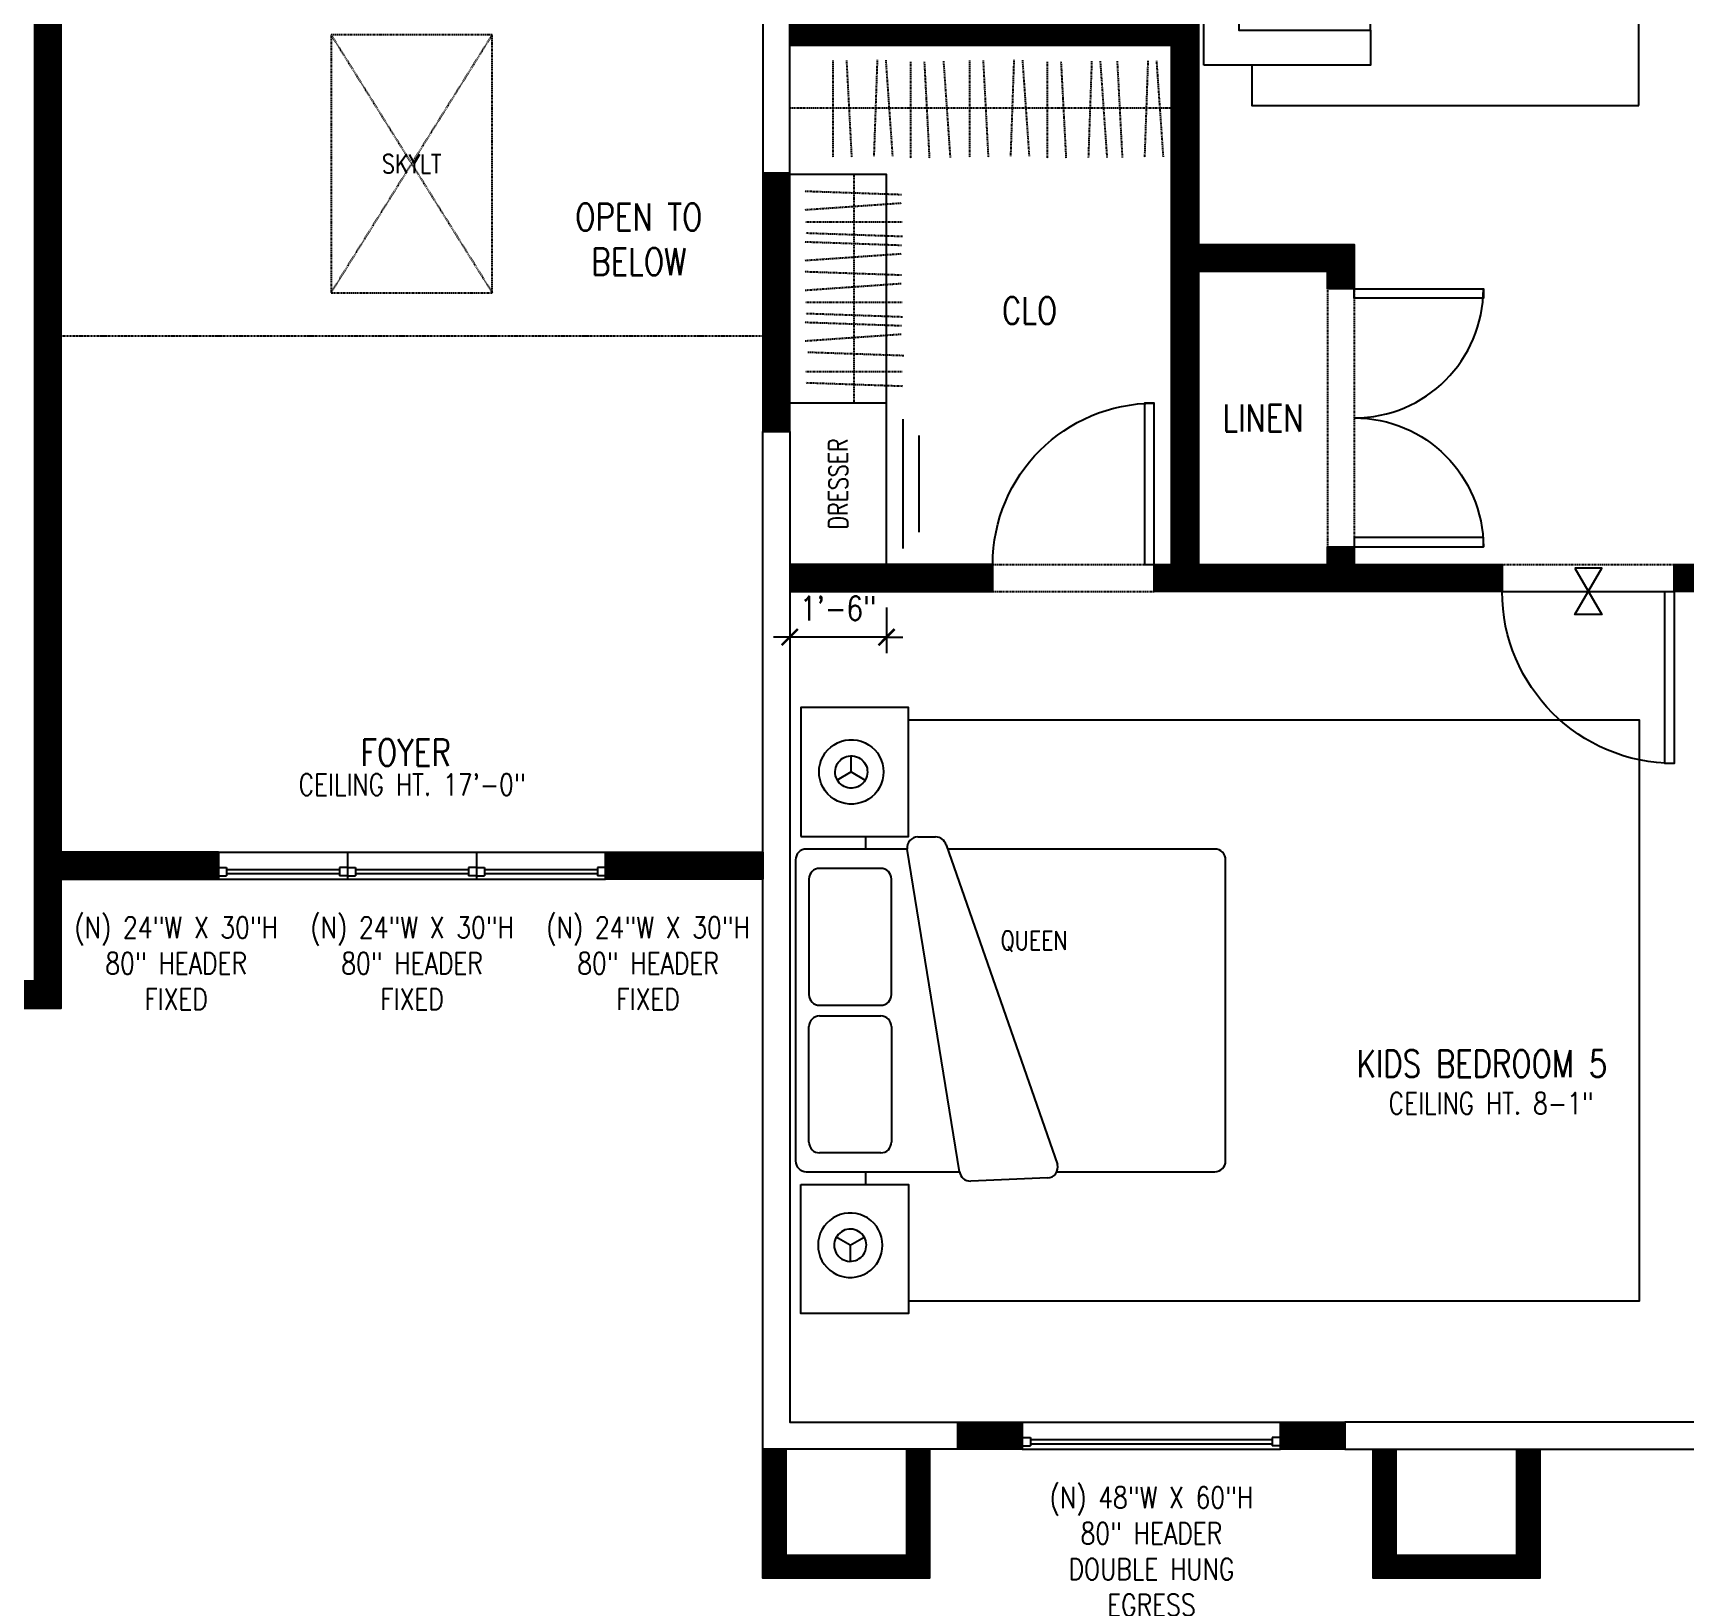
# Model space of a CAD drawing. Header units: inches. Extents: x -1 to 4116, y -71 to 1384.
# Drawn here: x 2941.9 to 3249.2, y 214.2 to 502.4 of the extents above; entities that cross this region are included whole.
import ezdxf
from ezdxf.enums import TextEntityAlignment as Align

# ---------------------------------------------------------------- set-up
doc = ezdxf.new("R2010")
doc.units = ezdxf.units.IN
doc.header["$MEASUREMENT"] = 0
for name, pattern in [('Center 1_4_', [0.53125, 0.25, -0.09375, 0.09375, -0.09375]), ('DASHDOT', [1, 0.5, -0.25, 0, -0.25]), ('HIDDEN2', [0.1875, 0.125, -0.0625])]:
    doc.linetypes.add(name, pattern=pattern)
doc.layers.get('DEFPOINTS').update_dxf_attribs({"color": 92, "lineweight": 15})
for name, color, linetype in [('A-ANNO', 3, 'Continuous'), ('A-ANNO - NEW', 3, 'Continuous'), ('A-ANNO-CLNG-HT-NEW', 2, 'Continuous'), ('A-ANNO-ROOMTAG-NEW', 2, 'Continuous'), ('A-CASE-NEW', 2, 'Continuous'), ('A-CASE-OVER', 1, 'HIDDEN2'), ('A-CLNG-HEAD', 1, 'HIDDEN2'), ('A-CLNG-HEAD NEW', 1, 'HIDDEN2'), ('A-DIM-CONS', 2, 'Continuous'), ('A-DOOR-NEW', 2, 'Continuous'), ('A-FLOR-ABOVE', 1, 'DASHDOT'), ('A-FLOR-SILL', 8, 'Continuous'), ('A-FURN', 8, 'Continuous'), ('A-GLAZ', 1, 'Continuous'), ('A-WALL-EXIST', 4, 'Continuous'), ('A-WALL-HTCH-F', 252, 'Continuous'), ('A-WALL-NEW', 4, 'Continuous')]:
    doc.layers.add(name, color=color, linetype=linetype)
doc.styles.add('ccTXT', font='ROMANS.shx', dxfattribs={"width": 0.8})
doc.dimstyles.new('DIM48$0', dxfattribs={"dimscale": 48, "dimtxt": 0.09375, "dimasz": 0.0625, "dimexe": 0.0625, "dimexo": 0.0625, "dimgap": 0.0625, "dimtad": 0, "dimdec": 8, "dimrnd": 0.125, "dimzin": 3, "dimdsep": 46, "dimlunit": 4, "dimtxsty": 'ccTXT', "dimblk": 'ARCHTICK', "dimblk1": 'ARCHTICK', "dimblk2": 'ARCHTICK', "dimsah": 1, "dimcen": 0.09375, "dimdle": 0.0625, "dimclrd": 2, "dimclre": 1, "dimclrt": 256, "dimadec": 0, "dimazin": 0, "dimtfac": 0.6, "dimtdec": 4, "dimtix": 1, "dimtmove": 2, "dimatfit": 3, "dimldrblk": 'ARCHTICK', "dimfxl": 1, "dimtvp": 1, "dimfrac": 2, "dimtolj": 1, "dimtzin": 0, "dimarcsym": 0})

# ---------------------------------------------------------------- blocks, each defined once
blk = doc.blocks.new('*U116')
for p, q in [((0, 5), (48, 5)), ((0, 5), (48, 5)), ((0, 2.875), (0, 4.375)), ((0, 4.375), (1.5, 4.375)), ((1.5, 2.875), (1.5, 4.375)), ((1.5, 4), (46.5, 4)), ((1.5, 3.25), (46.5, 3.25)), ((46.5, 2.875), (46.5, 4.375)), ((48, 4.375), (46.5, 4.375)), ((48, 2.875), (48, 4.375)), ((0, 2.875), (1.5, 2.875)), ((48, 2.875), (46.5, 2.875))]:
    blk.add_line(p, q)
at = {"flags": 128}
for points in [[(0, 0), (0, 5), (0, 5), (0, 5)], [(48, 0), (48, 5), (48, 5), (48, 5)]]:
    blk.add_lwpolyline(points, dxfattribs=at)
at = {"layer": 'A-FLOR-SILL'}
blk.add_line((0, 0), (48, 0), dxfattribs=at)
at = {"layer": 'A-GLAZ', "color": 8}
blk.add_line((0, 0), (48, 0), dxfattribs=at)
blk = doc.blocks.new('*U360')
blk.add_lwpolyline([(-72, -54), (72, -54), (72, 54), (-72, 54)], close=True)
blk = doc.blocks.new('*U361')
blk.add_wipeout([(0, 0), (0, -20), (24, -20), (24, 0)])
blk.add_lwpolyline([(0, 0), (0, -20), (24, -20), (24, 0)], close=True)
blk = doc.blocks.new('*U366')
blk.add_wipeout([(0, 0), (0, -20), (24, -20), (24, 0)])
blk.add_lwpolyline([(0, 0), (0, -20), (24, -20), (24, 0)], close=True)
blk = doc.blocks.new('*U138')
blk.add_wipeout([(6, 0), (5.95, 0.75), (5.81, 1.49), (5.58, 2.21), (5.26, 2.89), (4.85, 3.53), (4.37, 4.11), (3.82, 4.62), (3.21, 5.07), (2.55, 5.43), (1.85, 5.71), (1.12, 5.89), (0.38, 5.99), (-0.38, 5.99), (-1.12, 5.89), (-1.85, 5.71), (-2.55, 5.43), (-3.21, 5.07), (-3.82, 4.62), (-4.37, 4.11), (-4.85, 3.53), (-5.26, 2.89), (-5.58, 2.21), (-5.81, 1.49), (-5.95, 0.75), (-6, 0), (-5.95, -0.75), (-5.81, -1.49), (-5.58, -2.21), (-5.26, -2.89), (-4.85, -3.53), (-4.37, -4.11), (-3.82, -4.62), (-3.21, -5.07), (-2.55, -5.43), (-1.85, -5.71), (-1.12, -5.89), (-0.38, -5.99), (0.38, -5.99), (1.12, -5.89), (1.85, -5.71), (2.55, -5.43), (3.21, -5.07), (3.82, -4.62), (4.37, -4.11), (4.85, -3.53), (5.26, -2.89), (5.58, -2.21), (5.81, -1.49), (5.95, -0.75)])
at = {"color": 0}
for q in [(-2.6, 1.5), (2.6, 1.5), (0, -3)]:
    blk.add_line((0, 0), q, dxfattribs=at)
for points in [[(6, 0), (5.95, 0.75), (5.81, 1.49), (5.58, 2.21), (5.26, 2.89), (4.85, 3.53), (4.37, 4.11), (3.82, 4.62), (3.21, 5.07), (2.55, 5.43), (1.85, 5.71), (1.12, 5.89), (0.38, 5.99), (-0.38, 5.99), (-1.12, 5.89), (-1.85, 5.71), (-2.55, 5.43), (-3.21, 5.07), (-3.82, 4.62), (-4.37, 4.11), (-4.85, 3.53), (-5.26, 2.89), (-5.58, 2.21), (-5.81, 1.49), (-5.95, 0.75), (-6, 0), (-5.95, -0.75), (-5.81, -1.49), (-5.58, -2.21), (-5.26, -2.89), (-4.85, -3.53), (-4.37, -4.11), (-3.82, -4.62), (-3.21, -5.07), (-2.55, -5.43), (-1.85, -5.71), (-1.12, -5.89), (-0.38, -5.99), (0.38, -5.99), (1.12, -5.89), (1.85, -5.71), (2.55, -5.43), (3.21, -5.07), (3.82, -4.62), (4.37, -4.11), (4.85, -3.53), (5.26, -2.89), (5.58, -2.21), (5.81, -1.49), (5.95, -0.75)], [(2.6, 1.5), (2.39, 1.81), (2.14, 2.1), (1.86, 2.35), (1.55, 2.57), (1.22, 2.74), (0.87, 2.87), (0.5, 2.96), (0.13, 3), (-0.25, 2.99), (-0.62, 2.93), (-0.99, 2.83), (-1.33, 2.69), (-1.66, 2.5), (-1.96, 2.27), (-2.23, 2.01), (-2.46, 1.71), (-2.66, 1.39), (-2.81, 1.05), (-2.92, 0.69), (-2.98, 0.31), (-3, -0.06), (-2.97, -0.44), (-2.89, -0.81), (-2.77, -1.16), (-2.6, -1.5), (-2.39, -1.81), (-2.14, -2.1), (-1.86, -2.35), (-1.55, -2.57), (-1.22, -2.74), (-0.87, -2.87), (-0.5, -2.96), (-0.13, -3), (0.25, -2.99), (0.62, -2.93), (0.99, -2.83), (1.33, -2.69), (1.66, -2.5), (1.96, -2.27), (2.23, -2.01), (2.46, -1.71), (2.66, -1.39), (2.81, -1.05), (2.92, -0.69), (2.98, -0.31), (3, 0.06), (2.97, 0.44), (2.89, 0.81), (2.77, 1.16)]]:
    blk.add_lwpolyline(points, close=True)
blk = doc.blocks.new('*U369')
for p, q in [((-24.49, -2.49), (-3.02, -2.49)), ((24.42, -2.49), (2.95, -2.49)), ((-26.49, -15.85), (-26.49, -4.49)), ((-1.02, -4.49), (-1.02, -15.85)), ((0.95, -4.49), (0.95, -15.85)), ((26.42, -15.85), (26.42, -4.49)), ((-3.02, -17.85), (-24.49, -17.85)), ((2.95, -17.85), (24.42, -17.85)), ((-30, -30.52), (30, -20.77)), ((32.26, -22.75), (32.26, -26.06)), ((30.77, -27.99), (-28.64, -48.72)), ((-31.16, -46.87), (-31.74, -32.58))]:
    blk.add_line(p, q)
for points in [[(30, -20.77), (30, -2, 0.414214), (28, 0), (-28, 0, 0.414214), (-30, -2), (-30, -30.52)], [(-30, -48.61), (-30, -78, 0.414214), (-28, -80), (28, -80, 0.414214), (30, -78), (30, -28.2)]]:
    blk.add_lwpolyline(points, format="xyb")
for centre, start, end in [((-24.49, -4.49), 90, 180), ((-3.02, -4.49), 0, 90), ((2.95, -4.49), 90, 180), ((24.42, -4.49), 0, 90), ((-24.49, -15.85), 180, 270), ((-3.02, -15.85), 270, 0), ((2.95, -15.85), 180, 270), ((24.42, -15.85), 270, 0), ((30.26, -22.75), 0, 97.3662), ((30.26, -26.06), 285, 0), ((-29.74, -32.5), 97.3662, 182.3352), ((-29.16, -46.79), 182.3352, 285)]:
    blk.add_arc(centre, 2, start, end)
blk = doc.blocks.new('*U365')
at = {"linetype": 'ByBlock'}
blk.add_lwpolyline([(0, 0), (0, 30), (1.75, 30), (1.75, 0)], close=True, dxfattribs=at)
blk.add_arc((0, 0), 30, 0, 90, dxfattribs=at)
blk = doc.blocks.new('*U377')
at = {"linetype": 'ByBlock'}
blk.add_lwpolyline([(0, 0), (0, -32), (1.75, -32), (1.75, 0)], close=True, dxfattribs=at)
blk.add_arc((0, 0), 32, 270, 0, dxfattribs=at)
blk = doc.blocks.new('*U53')
at = {"layer": 'A-FLOR-SILL'}
blk.add_line((-16, 0), (16, 0), dxfattribs=at)
blk.add_lwpolyline([(-2.51, 4.32), (2.51, -4.32), (-2.51, -4.32), (2.51, 4.32)], close=True, dxfattribs=at)
blk = doc.blocks.new('*U373')
at = {"linetype": 'ByBlock'}
blk.add_lwpolyline([(0, 0), (0, 24), (1.75, 24), (1.75, 0)], close=True, dxfattribs=at)
blk.add_arc((0, 0), 24, 0, 90, dxfattribs=at)
blk = doc.blocks.new('*U374')
at = {"linetype": 'ByBlock'}
blk.add_lwpolyline([(0, 0), (0, 24), (1.75, 24), (1.75, 0)], close=True, dxfattribs=at)
blk.add_arc((0, 0), 24, 0, 90, dxfattribs=at)
blk = doc.blocks.new('*U378')
blk.add_lwpolyline([(-54, -36), (54, -36), (54, 36), (-54, 36)], close=True)
blk = doc.blocks.new('*U320')
at = {"color": 6}
blk.add_wipeout([(0, 93), (0, 0), (31, 0), (31, 93)], dxfattribs=at)
for points in [[(0, 93), (0, 62), (6.5, 62), (6.5, 86.5), (31, 86.5), (31, 93), (0, 93)], [(0, 0), (0, 31), (6.5, 31), (6.5, 6.5), (31, 6.5), (31, 0), (0, 0)]]:
    blk.add_lwpolyline(points)
for points in [[(6.5, 86.5), (31, 86.5), (31, 62), (6.5, 62)], [(6.5, 62), (6.5, 31), (0, 31), (0, 62)], [(6.5, 62), (6.5, 31), (31, 31), (31, 62)], [(6.5, 6.5), (31, 6.5), (31, 31), (6.5, 31)]]:
    blk.add_lwpolyline(points, close=True)
blk = doc.blocks.new('*U334')
for p, q in [((0, 5), (24, 5)), ((0, 5), (24, 5)), ((0, 2.875), (0, 4.375)), ((0, 4.375), (1.5, 4.375)), ((1.5, 2.875), (1.5, 4.375)), ((1.5, 4), (22.5, 4)), ((1.5, 3.25), (22.5, 3.25)), ((22.5, 2.875), (22.5, 4.375)), ((24, 4.375), (22.5, 4.375)), ((24, 2.875), (24, 4.375)), ((0, 2.875), (1.5, 2.875)), ((24, 2.875), (22.5, 2.875))]:
    blk.add_line(p, q)
at = {"flags": 128}
for points in [[(0, 0), (0, 5), (0, 5), (0, 5)], [(24, 0), (24, 5), (24, 5), (24, 5)]]:
    blk.add_lwpolyline(points, dxfattribs=at)
at = {"layer": 'A-FLOR-SILL'}
blk.add_line((0, 0), (24, 0), dxfattribs=at)
at = {"layer": 'A-GLAZ', "color": 8}
blk.add_line((0, 0), (24, 0), dxfattribs=at)
blk = doc.blocks.new('_ArchTick')
at = {"color": 0, "linetype": 'ByBlock', "const_width": 0.15}
blk.add_lwpolyline([(-0.5, -0.5), (0.5, 0.5)], dxfattribs=at)
blk = doc.blocks.new('*D586')
at = {"layer": 'A-DIM-CONS', "color": 1, "lineweight": -2, "transparency": 16777216}
blk.add_line((3100.66, 395.62), (3100.66, 387.1), dxfattribs=at)
at = {"layer": 'A-DIM-CONS', "color": 2, "lineweight": -2, "transparency": 16777216}
for p, q in [((3082.66, 390.1), (3079.66, 390.1)), ((3100.66, 390.1), (3082.66, 390.1)), ((3100.66, 390.1), (3103.66, 390.1))]:
    blk.add_line(p, q, dxfattribs=at)
at = {"layer": 'DEFPOINTS', "color": 0, "transparency": 16777216}
for p in [(3100.66, 398.62), (3082.66, 390.1), (3082.66, 390.1)]:
    blk.add_point(p, dxfattribs=at)
at = {"layer": 'A-DIM-CONS', "color": 2, "lineweight": -2, "transparency": 16777216, "xscale": 3, "yscale": 3, "zscale": 3}
blk.add_blockref('_ArchTick', (3082.66, 390.1), dxfattribs=at)
at = {"layer": 'A-DIM-CONS', "color": 2, "lineweight": -2, "transparency": 16777216, "xscale": 3, "yscale": 3, "zscale": 3, "rotation": 180}
blk.add_blockref('_ArchTick', (3100.66, 390.1), dxfattribs=at)
at = {"layer": 'A-DIM-CONS', "transparency": 16777216, "insert": (3091.66, 395.46), "char_height": 4.5, "attachment_point": 5, "style": 'ccTXT'}
blk.add_mtext('\\A1;1\'-6"', dxfattribs=at)

msp = doc.modelspace()

# ---------------------------------------------------------------- hatches: boundary and pattern name
at = {"layer": 'A-WALL-HTCH-F'}
h = msp.add_hatch(dxfattribs=at)
h.set_pattern_fill('ANSI31', color=256)
h.set_pattern_definition([(45, (0.0164, 0.01056), (-0.0883883476, 0.0883883476), [])])
h.paths.add_polyline_path([(3353.15798868, 315.11544828), (3332.85798868, 315.11544828), (3332.15798868, 315.11544828), (3332.15798868, 419.11544828), (3361.2557944, 419.11544828), (3361.25628446, 424.11544826), (3322.15847874, 424.11864163), (3322.15798868, 419.11544828), (3327.15798868, 419.11544828), (3327.15798868, 315.11544828), (3257.15798868, 315.11544828), (3257.15798868, 398.61544828), (3275.15798868, 398.61544828), (3275.15798868, 419.11544828), (3292.15798868, 419.11544828), (3292.15798868, 424.12109193), (3275.15798868, 424.12248043), (3275.15798868, 429.11544828), (3270.17624421, 429.11544828), (3270.14717782, 403.62288793), (3256.15798868, 403.61544828), (3247.15798868, 403.61544828), (3247.15798868, 398.61544828), (3252.15798868, 398.61544828), (3252.15798868, 310.11544828), (3252.15798868, 277.36544828), (3257.15798868, 277.36544828), (3257.15798868, 310.11544828), (3398.15798868, 310.11544828), (3398.15798868, 315.11544828), (3377.15798868, 315.11544828), (3377.15804794, 311.11544828), (3353.15804794, 311.11544828)])
h.paths.add_polyline_path([(3082.65798868, 398.61544828), (3120.40798868, 398.61544828), (3120.40798868, 403.61544828), (3082.65798868, 403.61544828)], flags=17)
h.paths.add_polyline_path([(3082.65798868, 476.36544828), (3077.65798868, 476.36544828), (3077.65798868, 428.36544828), (3082.65798868, 428.36544828)])
h.paths.add_polyline_path([(3158.65798868, 463.11544828), (3187.65798868, 463.11544828), (3187.65798868, 454.86544828), (3182.65798868, 454.86544828), (3182.65798868, 458.11544828), (3158.65798868, 458.11544828), (3158.65798868, 403.61544828), (3182.65798868, 403.61544828), (3182.65798868, 406.86544828), (3187.65798868, 406.86544828), (3187.65798868, 403.61544828), (3215.15798868, 403.61544828), (3215.15798868, 398.61544828), (3150.40798868, 398.61544828), (3150.40798868, 403.61544828), (3153.65798868, 403.61544828), (3153.65798868, 500.11544828), (3082.65798868, 500.11544828), (3082.65798868, 505.11544828), (3158.65798868, 505.11544828)])
h.paths.add_polyline_path([(3366.90798868, 239.11544828), (3350.65798868, 239.11544828), (3350.65798868, 244.11544828), (3366.90798868, 244.11544828)])
h.paths.add_polyline_path([(3185.90798868, 239.11544828), (3173.90798868, 239.11544828), (3173.90798868, 244.11544828), (3185.90798868, 244.11544828)])
h.paths.add_polyline_path([(3125.90798868, 239.11544828), (3113.90798868, 239.11544828), (3113.90798868, 244.11544828), (3125.90798868, 244.11544828)])
h.paths.add_polyline_path([(3108.65798868, 239.11544828), (3108.65798868, 215.11544828), (3077.65798868, 215.11544828), (3077.65798868, 239.11544828), (3081.90798868, 239.11544828), (3081.90798868, 219.36544828), (3104.40798868, 219.36544828), (3104.40798868, 239.11544828)])
h.paths.add_polyline_path([(3222.15798868, 239.11544828), (3222.15798868, 215.11544828), (3191.15798868, 215.11544828), (3191.15798868, 239.11544828), (3195.40798868, 239.11544828), (3195.40798868, 219.36544828), (3217.90798868, 219.36544828), (3217.90798868, 239.11544828)])
h.paths.add_polyline_path([(3398.15798868, 425.86544828), (3403.15798868, 425.86544828), (3403.15798868, 473.36544828), (3398.15798868, 473.36544828)])
h.paths.add_polyline_path([(3398.15798868, 587.36544828), (3270.15798868, 587.36544828), (3270.15798868, 625.36544828), (3275.15798868, 625.36544828), (3275.15798868, 592.36544828), (3398.15798868, 592.36544828)])
h.paths.add_polyline_path([(3354.90798868, 707.86544828), (3318.90798868, 707.86544828), (3318.90798868, 702.86544828), (3354.90798868, 702.86544828)])
h.paths.add_polyline_path([(3398.15798868, 419.11544828), (3393.15798868, 419.11544828), (3393.15798868, 424.11544828), (3398.15798868, 424.11544828)], flags=17)
h.paths.add_polyline_path([(3398.15798868, 707.86544828), (3403.15798868, 707.86544828), (3403.15798868, 734.36544828), (3398.15798868, 734.36544828)])
h.paths.add_polyline_path([(3398.15798868, 782.36544828), (3403.15798868, 782.36544828), (3403.15798868, 926.36544828), (3398.15798868, 926.36544828)])
h.paths.add_polyline_path([(3403.15798868, 974.36544828), (3403.15798868, 1006.61544828), (3360.40798868, 1006.61544828), (3360.40798868, 1001.61544828), (3398.15798868, 1001.61544828), (3398.15798868, 974.36544828)])
h.paths.add_polyline_path([(3288.40798868, 1006.61544828), (3312.40798868, 1006.61544828), (3312.40798868, 1001.61544828), (3288.40798868, 1001.61544828)])
h.paths.add_polyline_path([(3168.40798868, 1006.61544828), (3192.40798868, 1006.61544828), (3192.40798868, 1001.61544828), (3168.40798868, 1001.61544828)])
h.paths.add_polyline_path([(3120.40798868, 1006.61544828), (3120.40798868, 1001.61544828), (3082.65798868, 1001.61544828), (3082.65798868, 706.36544828), (3077.65798868, 706.36544828), (3077.65798868, 819.61544828), (2952.65798868, 819.61544828), (2952.65798868, 780.11544828), (2951.40798868, 780.11544828), (2951.40798868, 816.36544828), (2948.90798868, 816.36544828), (2948.90798868, 780.11544828), (2947.65798868, 780.11544828), (2947.65798868, 867.36544828), (2948.90798868, 867.36544828), (2948.90798868, 831.11544828), (2951.40798868, 831.11544828), (2951.40798868, 867.36544828), (2952.65798868, 867.36544828), (2952.65798868, 824.61544828), (3077.65798868, 824.61544828), (3077.65798868, 909.61544828), (3028.40798868, 909.61544828), (3028.40798868, 914.61544828), (3077.65798868, 914.61544828), (3077.65798868, 1006.61544828)])
h.paths.add_polyline_path([(3077.65798868, 677.61544828), (2941.40798868, 677.61544828), (2941.40798868, 682.61544828), (2947.65798868, 682.61544828), (2947.65798868, 744.11544828), (2952.65798868, 744.11544828), (2952.65798868, 682.61544828), (3077.65798868, 682.61544828)])
h.paths.add_polyline_path([(3048.40798868, 350.11544828), (3077.65798868, 350.11544828), (3077.65798868, 345.11544828), (3048.40798868, 345.11544828)])
h.paths.add_polyline_path([(2922.40798868, 326.11544828), (2922.40798868, 321.11544828), (2947.15798868, 321.11544828), (2947.15798868, 345.11544828), (2976.40798868, 345.11544828), (2976.40798868, 350.11544828), (2947.15798868, 350.11544828), (2947.15798868, 550.11544828), (2938.90798868, 550.11544828), (2938.90798868, 545.11544828), (2942.15798868, 545.11544828), (2942.15798868, 326.11544828)])
h.paths.add_polyline_path([(2750.65798868, 614.36533057), (2750.65798868, 577.61544828), (2753.65798868, 577.61544828), (2753.65798868, 572.61544828), (2750.65798868, 572.61544828), (2750.65798868, 560.36544828), (2745.65798868, 560.36544828), (2745.65798868, 614.36533057)])
h.paths.add_polyline_path([(2745.65798868, 662.36533057), (2745.65798868, 709.61544828), (2750.65798868, 709.61544828), (2750.65798868, 704.11544828), (2792.90798868, 704.11544828), (2792.90798868, 699.11544828), (2750.65798868, 699.11544828), (2750.65798868, 662.36533057)])
h.paths.add_polyline_path([(2745.65798868, 755.86544828), (2745.65798868, 733.61544828), (2750.65798868, 733.61544828), (2750.65798868, 739.11544828), (2826.15798868, 739.11544828), (2826.15798868, 704.11544828), (2822.90798868, 704.11544828), (2822.90798868, 699.11544828), (2834.40798868, 699.11544828), (2834.40798868, 704.11544828), (2831.15798868, 704.11544828), (2831.15798868, 744.11544828), (2750.65798868, 744.11544828), (2750.65798868, 755.86544828)])
h.paths.add_polyline_path([(2750.65798868, 873.86544828), (2745.65798868, 873.86544828), (2745.65798868, 779.86544828), (2750.65798868, 779.86544828)])
h.paths.add_polyline_path([(2860.40798868, 914.61856261), (2872.40798868, 914.61856261), (2872.40798868, 909.61544828), (2860.40798868, 909.61544828)])
h.paths.add_polyline_path([(2750.65798868, 897.86544828), (2745.65798868, 897.86544828), (2745.65798868, 914.61544828), (2788.40798868, 914.61544828), (2788.40798868, 909.61544828), (2750.65798868, 909.61544828)])
h.paths.add_polyline_path([(2956.40798868, 914.61544828), (2956.40798868, 909.61544828), (2952.65798868, 909.61544828), (2952.65798868, 902.61544828), (2947.65798868, 902.61544828), (2947.65798868, 909.61544828), (2944.40798868, 909.61544828), (2944.40798868, 914.61544828)])
h.paths.add_polyline_path([(2874.40798868, 326.11544828), (2870.40798868, 326.11544828), (2870.40798868, 321.11544828), (2874.40798868, 321.11544828)])
h.paths.add_polyline_path([(2818.40798868, 326.11544828), (2822.40798868, 326.11544828), (2822.40798868, 321.11544828), (2818.40798868, 321.11544828)])

# ---------------------------------------------------------------- linework, layer by layer
at = {"layer": 'A-CASE-NEW'}
for p, q in [((3103.65798868, 430.61544828, 0.27330226), (3103.65798868, 406.61544828, 0.27330226)), ((3106.65798868, 427.61544828, 0.27330226), (3106.65798868, 409.61544828, 0.27330226))]:
    msp.add_line(p, q, dxfattribs=at)
at = {"layer": 'A-CASE-NEW', "elevation": 0.27330226}
for points in [[(3100.65798868, 433.61544828), (3100.65798868, 476.11544828), (3082.65798868, 476.11544828)], [(3100.65798868, 403.61544828), (3100.65798868, 433.61544828), (3082.65798868, 433.61544828)]]:
    msp.add_lwpolyline(points, dxfattribs=at)
at = {"layer": 'A-CASE-OVER'}
for p, q in [((3090.67381277, 497.3341381, 0.27330226), (3090.67381277, 479.3341381, 0.27330226)), ((3093.20278917, 497.32180392, 0.27330226), (3094.14483638, 479.34647229, 0.27330226)), ((3098.91747702, 497.42977996, 0.27330226), (3098.28928608, 479.44074508, 0.27330226)), ((3100.50454968, 497.40100478, 0.27330226), (3101.76016621, 479.44485188, 0.27330226)), ((3105.14229499, 497.11544828, 0.27330226), (3105.14229499, 479.11544828, 0.27330226)), ((3107.67127138, 497.1031141, 0.27330226), (3108.6133186, 479.12778247, 0.27330226)), ((3111.24030648, 497.18231496, 0.27330226), (3112.49592301, 479.22616206, 0.27330226)), ((3116.09344689, 497.3341381, 0.27330226), (3116.09344689, 479.3341381, 0.27330226)), ((3118.62242329, 497.32180392, 0.27330226), (3119.5644705, 479.34647229, 0.27330226)), ((3124.33711114, 497.42977996, 0.27330226), (3123.7089202, 479.44074508, 0.27330226)), ((3125.9241838, 497.40100478, 0.27330226), (3127.17980033, 479.44485188, 0.27330226)), ((3130.56192911, 497.11544828, 0.27330226), (3130.56192911, 479.11544828, 0.27330226)), ((3133.0909055, 497.1031141, 0.27330226), (3134.03295272, 479.12778247, 0.27330226)), ((3138.80559336, 497.21109014, 0.27330226), (3138.17740242, 479.22205526, 0.27330226)), ((3140.39266602, 497.18231496, 0.27330226), (3141.64828254, 479.22616206, 0.27330226)), ((3143.54945067, 497.19190432, 0.27330226), (3144.49149789, 479.2165727, 0.27330226)), ((3149.26413853, 497.29988037, 0.27330226), (3148.63594759, 479.31084548, 0.27330226)), ((3150.85121119, 497.27110519, 0.27330226), (3152.10682771, 479.31495229, 0.27330226)), ((3153.65798868, 488.44539711, 0.27330226), (3082.65798868, 488.44539711, 0.27330226)), ((3094.65798868, 433.61544828, 0.27330226), (3094.65798868, 476.11544828, 0.27330226)), ((3103.41564196, 472.36217317, 0.27330226), (3085.42660707, 472.99036411, 0.27330226)), ((3103.38686678, 470.77510051, 0.27330226), (3085.43071388, 469.51948399, 0.27330226)), ((3103.53868992, 467.26382421, 0.27330226), (3085.53868992, 467.26382421, 0.27330226)), ((3103.63433178, 464.58230143, 0.27330226), (3085.64529689, 465.21049237, 0.27330226)), ((3103.41564196, 462.93890091, 0.27330226), (3085.42660707, 463.56709185, 0.27330226)), ((3103.38686678, 461.35182825, 0.27330226), (3085.43071388, 460.09621172, 0.27330226)), ((3103.41564196, 457.40270455, 0.27330226), (3085.42660707, 458.03089549, 0.27330226)), ((3103.38686678, 455.81563189, 0.27330226), (3085.43071388, 454.56001536, 0.27330226)), ((3103.53868992, 452.30435559, 0.27330226), (3085.53868992, 452.30435559, 0.27330226)), ((3103.41564196, 447.97943228, 0.27330226), (3085.42660707, 448.60762322, 0.27330226)), ((3103.63433178, 449.6228328, 0.27330226), (3085.64529689, 450.25102374, 0.27330226)), ((3103.38686678, 446.39235962, 0.27330226), (3085.43071388, 445.13674309, 0.27330226)), ((3103.88937028, 442.42669296, 0.27330226), (3085.9003354, 443.0548839, 0.27330226)), ((3103.53868992, 439.42205524, 0.27330226), (3085.53868992, 439.42205524, 0.27330226)), ((3103.63433178, 436.74053245, 0.27330226), (3085.64529689, 437.3687234, 0.27330226))]:
    msp.add_line(p, q, dxfattribs=at)
at = {"layer": 'A-CLNG-HEAD'}
for p, q in [((3182.65798868, 454.86544828, 0.27330226), (3182.65798868, 406.86544828, 0.27330226)), ((3187.65798868, 454.86544828, 0.27330226), (3187.65798868, 406.86544828, 0.27330226)), ((3120.40798868, 403.61544828, 0.27330226), (3150.40798868, 403.61544828, 0.27330226)), ((3215.15798868, 403.61544828, 0.27330226), (3247.15798868, 403.61544828, 0.27330226)), ((3120.40798868, 398.61544828, 0.27330226), (3150.40798868, 398.61544828, 0.27330226)), ((3215.15798868, 398.61544828, 0.27330226), (3247.15798868, 398.61544828, 0.27330226))]:
    msp.add_line(p, q, dxfattribs=at)
at = {"layer": 'A-CLNG-HEAD NEW'}
for p, q in [((2997.32798868, 502.11544828, 0.27330226), (3027.32798868, 454.11544828, 0.27330226)), ((2997.32798868, 454.11544828, 0.27330226), (3027.32798868, 502.11544828, 0.27330226))]:
    msp.add_line(p, q, dxfattribs=at)
at = {"layer": 'A-CLNG-HEAD NEW', "elevation": 0.27330226}
msp.add_lwpolyline([(2997.32798868, 454.11544828), (3027.32798868, 454.11544828), (3027.32798868, 502.11544828), (2997.32798868, 502.11544828)], close=True, dxfattribs=at)
at = {"layer": 'A-FLOR-ABOVE', "color": 2, "linetype": 'Center 1_4_'}
msp.add_line((2947.15798868, 446.11544828, 0.27330226), (3077.65798868, 446.11544828, 0.27330226), dxfattribs=at)
at = {"layer": 'A-WALL-EXIST', "elevation": 0.27330226}
for points in [[(3077.65798868, 476.36544828), (3082.65798868, 476.36544828), (3082.65798868, 505.11544828), (3077.65798868, 505.11544828)], [(3113.90798868, 239.11544828), (3077.65798868, 239.11544828), (3077.65798868, 428.36544828), (3082.65798868, 428.36544828), (3082.65798868, 244.11544828), (3113.90798868, 244.11544828)]]:
    msp.add_lwpolyline(points, close=True, dxfattribs=at)
msp.add_lwpolyline([(3185.90798868, 239.11544828), (3278.65798868, 239.11544828), (3278.65798868, 244.11544828), (3257.15798868, 244.11544828), (3257.15798868, 247.36544828), (3252.15798868, 247.36544828), (3252.15798868, 244.11544828), (3185.90798868, 244.11544828), (3185.90798868, 239.11544828)], dxfattribs=at)
at = {"layer": 'A-WALL-NEW', "elevation": 0.27330226}
for points in [[(2922.40798868, 326.11544828), (2922.40798868, 321.11544828), (2947.15798868, 321.11544828), (2947.15798868, 345.11544828), (2976.40798868, 345.11544828), (2976.40798868, 350.11544828), (2947.15798868, 350.11544828), (2947.15798868, 550.11544828), (2938.90798868, 550.11544828), (2938.90798868, 545.11544828), (2942.15798868, 545.11544828), (2942.15798868, 326.11544828)], [(3082.65798868, 476.36544828), (3077.65798868, 476.36544828), (3077.65798868, 428.36544828), (3082.65798868, 428.36544828)], [(3082.65798868, 398.61544828), (3120.40798868, 398.61544828), (3120.40798868, 403.61544828), (3082.65798868, 403.61544828)], [(3048.40798868, 350.11544828), (3077.65798868, 350.11544828), (3077.65798868, 345.11544828), (3048.40798868, 345.11544828)], [(3125.90798868, 239.11544828), (3113.90798868, 239.11544828), (3113.90798868, 244.11544828), (3125.90798868, 244.11544828)], [(3185.90798868, 239.11544828), (3173.90798868, 239.11544828), (3173.90798868, 244.11544828), (3185.90798868, 244.11544828)], [(3108.65798868, 239.11544828), (3108.65798868, 215.11544828), (3077.65798868, 215.11544828), (3077.65798868, 239.11544828), (3081.90798868, 239.11544828), (3081.90798868, 219.36544828), (3104.40798868, 219.36544828), (3104.40798868, 239.11544828), (3108.65798868, 239.11544828)], [(3222.15798868, 239.11544828), (3222.15798868, 215.11544828), (3191.15798868, 215.11544828), (3191.15798868, 239.11544828), (3195.40798868, 239.11544828), (3195.40798868, 219.36544828), (3217.90798868, 219.36544828), (3217.90798868, 239.11544828), (3222.15798868, 239.11544828)]]:
    msp.add_lwpolyline(points, close=True, dxfattribs=at)
for points in [[(3158.65798868, 463.11544828), (3187.65798868, 463.11544828), (3187.65798868, 454.86544828), (3182.65798868, 454.86544828), (3182.65798868, 458.11544828), (3158.65798868, 458.11544828), (3158.65798868, 403.61544828), (3182.65798868, 403.61544828), (3182.65798868, 406.86544828), (3187.65798868, 406.86544828), (3187.65798868, 403.61544828), (3215.15798868, 403.61544828), (3215.15798868, 398.61544828), (3150.40798868, 398.61544828), (3150.40798868, 403.61544828), (3153.65798868, 403.61544828), (3153.65798868, 500.11544828), (3082.65798868, 500.11544828), (3082.65798868, 505.11544828), (3158.65798868, 505.11544828), (3158.65798868, 463.11544828)], [(3252.15798868, 398.61544828), (3247.15798868, 398.61544828), (3247.15798868, 403.61544828), (3256.15798868, 403.61544828)]]:
    msp.add_lwpolyline(points, dxfattribs=at)

# ---------------------------------------------------------------- block references
at = {"layer": 'A-DOOR-NEW', "rotation": 270}
msp.add_blockref('*U373', (3187.65798868, 454.86544828, 0.27330226), dxfattribs=at)
at = {"layer": 'A-DOOR-NEW', "xscale": -1}
for name, p in [('*U365', (3150.40798868, 403.61544828, 0.27330226)), ('*U377', (3247.15798868, 398.61544828, 0.27330226))]:
    msp.add_blockref(name, p, dxfattribs=at)
at = {"layer": 'A-DOOR-NEW', "xscale": -1, "rotation": 270}
msp.add_blockref('*U374', (3187.65798868, 406.86544828, 0.27330226), dxfattribs=at)
at = {"layer": 'A-FLOR-SILL'}
msp.add_blockref('*U53', (3231.15798868, 398.61544828, 0.27330226), dxfattribs=at)
at = {"layer": 'A-FURN', "rotation": 90}
msp.add_blockref('*U378', (3204.60175476, 542.99044828, 0.27330226), dxfattribs=at)
at = {"layer": 'A-FURN'}
msp.add_blockref('*U360', (3168.72672451, 320.68418411, 0.27330226), dxfattribs=at)
at = {"layer": 'A-GLAZ', "xscale": -1, "rotation": 180}
for name, p in [('*U334', (2976.40798868, 350.11544828, 0.27330226)), ('*U334', (3000.40798868, 350.11544828, 0.27330226)), ('*U334', (3024.40798868, 350.11544828, 0.27330226)), ('*U116', (3125.90798868, 244.11544828, 0.27330226))]:
    msp.add_blockref(name, p, dxfattribs=at)

# ---------------------------------------------------------------- texts
at = {"layer": 'A-ANNO', "insert": (3091.65798868, 418.61544828, 0.27330226), "char_height": 3.5, "attachment_point": 5, "rotation": 90, "style": 'ccTXT'}
msp.add_mtext_dynamic_manual_height_columns('DRESSER', width=18.0362940567, gutter_width=30, heights=[0], dxfattribs=at)
at = {"layer": 'A-ANNO - NEW', "color": 1, "char_height": 4, "width": 50.8144273947, "attachment_point": 2, "style": 'ccTXT'}
for s, insert in [('(N) 24"W X 30"H \\P80" HEADER \\PFIXED', (2968.52078814, 338.11544828, 0.27330226)), ('(N) 24"W X 30"H \\P80" HEADER \\PFIXED', (3012.40798868, 338.11544828, 0.27330226)), ('(N) 24"W X 30"H \\P80" HEADER \\PFIXED', (3056.29518922, 338.11544828, 0.27330226)), ('(N) 48"W X 60"H \\P80" HEADER \\PDOUBLE HUNG\\PEGRESS', (3149.90798868, 232.11544828, 0.27330226))]:
    msp.add_mtext(s, dxfattribs=dict(at, insert=insert))
at = {"layer": 'A-ANNO-CLNG-HT-NEW', "style": 'ccTXT', "width": 0.8}
for s, p in [('CEILING HT. 17\'-0"', (3012.40798868, 364.68052386, 0.27330226)), ('CEILING HT. 8-1"', (3213.09870511, 305.41170933, 0.27330226))]:
    msp.add_text(s, height=4, dxfattribs=at).set_placement(p, align=Align.TOP_CENTER)
at = {"layer": 'A-ANNO-ROOMTAG-NEW', "char_height": 5, "style": 'ccTXT'}
for s, insert, width, attachment_point in [('OPEN TO BELOW', (3054.5716879, 464.0771061, 0.27330226), 33.0725168455, 5), ('CLO', (3127.25627718, 450.83539239, 0.27330226), 59.6256749842, 5), ('LINEN', (3170.65798868, 430.86544828, 0.27330226), 66.6382754437, 5), ('FOYER', (3011.18998896, 368.65465922, 0.27330226), 59.6256749842, 5), ('KIDS BEDROOM 5', (3211.37837787, 308.27834631, 0.27330226), 66.6382754437, 8)]:
    msp.add_mtext(s, dxfattribs=dict(at, insert=insert, width=width, attachment_point=attachment_point))
at = {"layer": 'A-CLNG-HEAD NEW', "insert": (3012.32798868, 478.11544828, 0.27330226), "char_height": 3.5, "width": 18.4143377797, "attachment_point": 5, "style": 'ccTXT'}
msp.add_mtext('SKYLT', dxfattribs=at)
at = {"layer": 'A-FURN', "insert": (3128.08367437, 333.53348686, 0.27330226), "char_height": 3.5, "width": 18.4143377797, "attachment_point": 5, "style": 'ccTXT'}
msp.add_mtext('QUEEN', dxfattribs=at)

# ---------------------------------------------------------------- dimensions: what is measured, and where the dimension line sits
at = {"layer": 'A-DIM-CONS'}
dim = msp.add_linear_dim(base=(3082.6579886795, 390.0992014513, 0.2733022636), p1=(3100.6579886795, 398.6154482844, 0.2733022636), p2=(3082.6579886795, 390.0992014513, 0.2733022636), dimstyle='DIM48$0', dxfattribs=at)
dim.commit()
dim.dimension.update_dxf_attribs({"geometry": '*D586', "text_midpoint": (3091.6579886795, 395.4563443085, 0.2733022636)})

# ---------------------------------------------------------------- next in the draw order: block references
at = {"layer": 'A-FURN', "xscale": -1}
for name, p, rotation in [('*U320', (3159.65798868, 589.49044828, 0.27330226), 180), ('*U361', (3084.72672451, 288.33917975, 0.27330226), 90)]:
    msp.add_blockref(name, p, dxfattribs=dict(at, rotation=rotation))
at = {"layer": 'A-FURN', "rotation": 90}
msp.add_blockref('*U366', (3084.72672451, 353.02918847, 0.27330226), dxfattribs=at)

# ---------------------------------------------------------------- next in the draw order: wipeouts: each hides what was drawn before it
at = {"color": 6}
msp.add_wipeout([(3085.81692764, 290.70531571), (3114.24235949, 290.70531571), (3104.49557279, 350.70531571), (3085.77466446, 350.70531571), (3085.64213361, 350.71092795), (3085.29523309, 350.66479458), (3084.96161374, 350.55912344), (3084.65141242, 350.39712529), (3084.37405444, 350.18372236), (3084.13796718, 349.92539879), (3083.95032403, 349.63000362), (3083.81682644, 349.30651227), (3083.74153065, 348.96475387), (3083.72672451, 348.61511257), (3083.72672451, 292.75325565), (3083.72111227, 292.62072481), (3083.76724563, 292.27382429), (3083.87291677, 291.94020494), (3084.03491492, 291.63000362), (3084.24831785, 291.35264564), (3084.50664142, 291.11655838), (3084.80203659, 290.92891523), (3085.12552794, 290.79541763), (3085.46728634, 290.72012185)], dxfattribs=at).translate(0, 0, 0.27330226)

# ---------------------------------------------------------------- next in the draw order: block references
at = {"layer": 'A-FURN', "xscale": -1, "rotation": 180}
msp.add_blockref('*U138', (3094.10172451, 365.02918847, 0.27330226), dxfattribs=at)
at = {"layer": 'A-FURN', "rotation": 90}
msp.add_blockref('*U369', (3083.72672451, 320.68418411, 0.27330226), dxfattribs=at)
at = {"layer": 'A-FURN'}
msp.add_blockref('*U138', (3093.90798868, 277.02044392, 0.27330226), dxfattribs=at)

doc.saveas('drawing.dxf')
